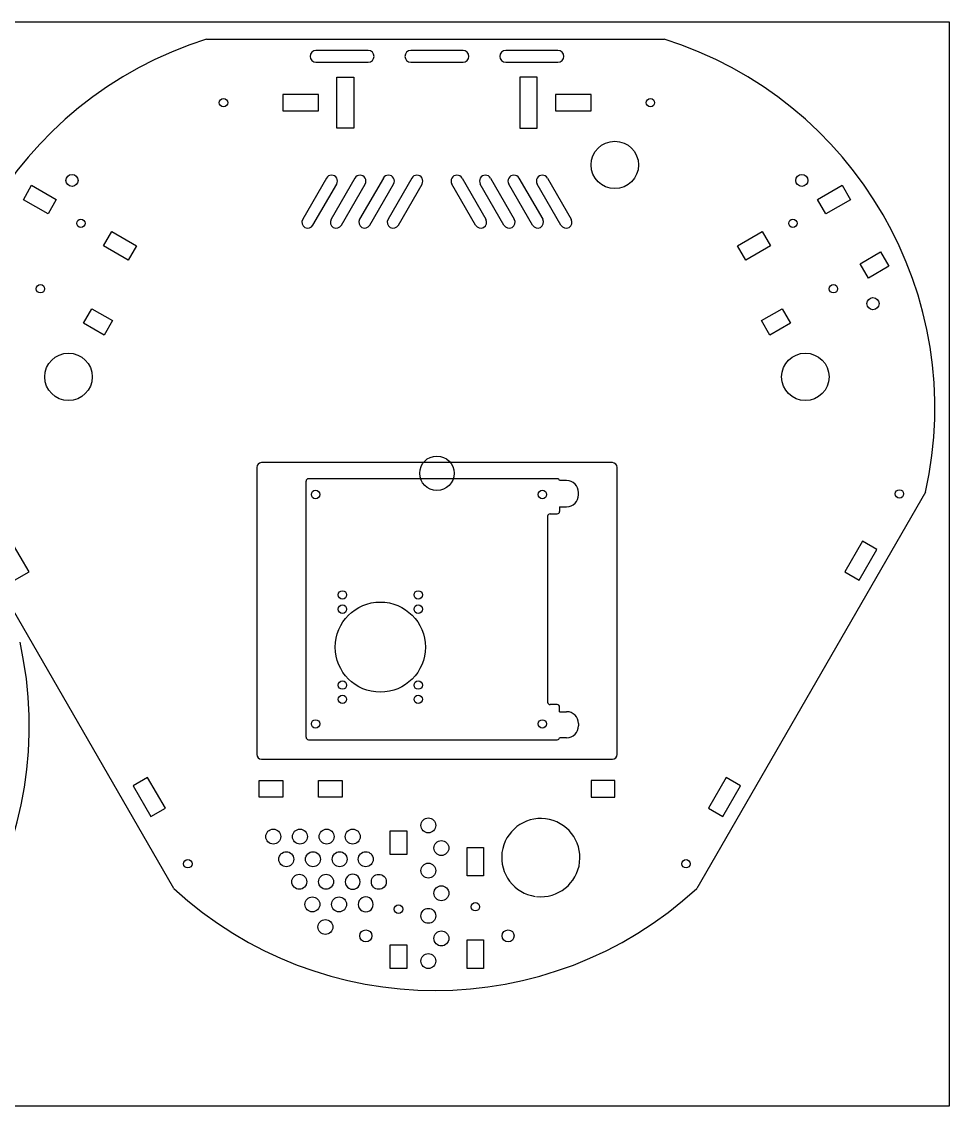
# Model space of a CAD drawing. Header units: inches. Extents: x 81 to 900, y 270 to 1898.
# Drawn here: x 508.6 to 899.7, y 610.1 to 1067.3 of the extents above; entities that cross this region are included whole.
import ezdxf

# ---------------------------------------------------------------- set-up
doc = ezdxf.new("R2010")
doc.units = ezdxf.units.IN
doc.header["$MEASUREMENT"] = 0
doc.linetypes.add('Continuous2', pattern=[0])
doc.layers.add('68351 TABLE', color=1, linetype='Continuous')

msp = doc.modelspace()

# ---------------------------------------------------------------- linework, layer by layer
at = {"layer": '68351 TABLE', "color": 2, "linetype": 'Continuous2', "lineweight": -3, "true_color": 0xffff00}
for p, q in [((86.91, 1067.26), (899.71, 1067.26)), ((899.71, 1067.26), (899.71, 610.06)), ((899.71, 610.06), (86.91, 610.06))]:
    msp.add_line(p, q, dxfattribs=at)
at = {"layer": '68351 TABLE', "color": 1, "linetype": 'Continuous2', "lineweight": -3, "true_color": 0xff0000}
for p, q in [((586.45, 1059.88), (779.47, 1059.88)), ((628.51, 765.6), (628.51, 873.6)), ((734.37, 874.6), (629.51, 874.6)), ((738.35, 873.8), (735.35, 873.8)), ((572.73, 701.8), (476.22, 868.95)), ((743.35, 867.8), (743.35, 868.8)), ((889.69, 868.95), (793.19, 701.8)), ((731.35, 859.8), (734.35, 859.8)), ((735.35, 862.8), (738.35, 862.8)), ((735.35, 862.8), (735.35, 860.8)), ((730.35, 858.8), (730.35, 780.4)), ((734.35, 779.4), (731.35, 779.4)), ((735.35, 776.4), (735.35, 778.4)), ((735.35, 776.4), (738.35, 776.4)), ((743.35, 771.4), (743.35, 770.4)), ((629.51, 764.6), (734.37, 764.6)), ((738.35, 765.4), (735.35, 765.4))]:
    msp.add_line(p, q, dxfattribs=at)
at = {"layer": '68351 TABLE', "color": 5, "linetype": 'Continuous2', "lineweight": -3, "true_color": 0x0000ff}
for p, q in [((654.66, 1055.15), (632.66, 1055.15)), ((694.66, 1055.15), (672.66, 1055.15)), ((734.66, 1055.15), (712.66, 1055.15)), ((632.66, 1050.15), (654.66, 1050.15)), ((672.66, 1050.15), (694.66, 1050.15)), ((712.66, 1050.15), (734.66, 1050.15)), ((641.46, 1022.42), (641.46, 1043.82)), ((641.46, 1043.82), (648.66, 1043.82)), ((648.66, 1043.82), (648.66, 1022.42)), ((725.86, 1043.82), (718.66, 1043.82)), ((718.66, 1043.82), (718.66, 1022.42)), ((725.86, 1022.42), (725.86, 1043.82)), ((618.66, 1036.62), (618.66, 1029.62)), ((633.66, 1036.62), (618.66, 1036.62)), ((633.66, 1029.62), (633.66, 1036.62)), ((748.66, 1036.62), (733.66, 1036.62)), ((733.66, 1036.62), (733.66, 1029.62)), ((748.66, 1029.62), (748.66, 1036.62)), ((618.66, 1029.62), (633.66, 1029.62)), ((733.66, 1029.62), (748.66, 1029.62)), ((648.66, 1022.42), (641.46, 1022.42)), ((718.66, 1022.42), (725.86, 1022.42)), ((637.06, 1001.3), (627.06, 983.98)), ((649.06, 1001.3), (639.06, 983.98)), ((661.06, 1001.3), (651.06, 983.98)), ((673.06, 1001.3), (663.06, 983.98)), ((694.26, 1001.3), (704.26, 983.98)), ((706.26, 1001.3), (716.26, 983.98)), ((718.26, 1001.3), (728.26, 983.98)), ((730.26, 1001.3), (740.26, 983.98)), ((509.27, 992.22), (512.77, 998.29)), ((512.77, 998.29), (523.16, 992.29)), ((631.39, 981.48), (641.39, 998.8)), ((643.39, 981.48), (653.39, 998.8)), ((655.39, 981.48), (665.39, 998.8)), ((667.39, 981.48), (677.39, 998.8)), ((699.93, 981.48), (689.93, 998.8)), ((711.93, 981.48), (701.93, 998.8)), ((723.93, 981.48), (713.93, 998.8)), ((735.93, 981.48), (725.93, 998.8)), ((844.16, 992.29), (854.55, 998.29)), ((854.55, 998.29), (858.05, 992.22)), ((519.66, 986.22), (509.27, 992.22)), ((523.16, 992.29), (519.66, 986.22)), ((847.66, 986.22), (844.16, 992.29)), ((858.05, 992.22), (847.66, 986.22)), ((543.04, 972.72), (546.54, 978.79)), ((546.54, 978.79), (556.94, 972.79)), ((810.38, 972.79), (820.77, 978.79)), ((820.77, 978.79), (824.27, 972.72)), ((553.44, 966.72), (543.04, 972.72)), ((556.94, 972.79), (553.44, 966.72)), ((813.88, 966.72), (810.38, 972.79)), ((824.27, 972.72), (813.88, 966.72)), ((862.09, 965.23), (870.75, 970.23)), ((870.75, 970.23), (874.25, 964.17)), ((865.59, 959.17), (862.09, 965.23)), ((874.25, 964.17), (865.59, 959.17)), ((534.64, 940.17), (538.14, 946.23)), ((538.14, 946.23), (546.8, 941.23)), ((820.52, 941.23), (829.18, 946.23)), ((829.18, 946.23), (832.68, 940.17)), ((543.3, 935.17), (534.64, 940.17)), ((546.8, 941.23), (543.3, 935.17)), ((824.02, 935.17), (820.52, 941.23)), ((832.68, 940.17), (824.02, 935.17)), ((607.66, 879.38), (607.66, 758.38)), ((757.66, 881.38), (609.66, 881.38)), ((759.66, 758.38), (759.66, 879.38)), ((511.66, 835.31), (504.16, 848.3)), ((863.16, 848.3), (855.66, 835.31)), ((869.22, 844.8), (863.16, 848.3)), ((861.72, 831.81), (869.22, 844.8)), ((505.59, 831.81), (511.66, 835.31)), ((855.66, 835.31), (861.72, 831.81)), ((609.66, 756.38), (757.66, 756.38)), ((561.66, 748.7), (555.59, 745.2)), ((569.16, 735.71), (561.66, 748.7)), ((608.66, 747.38), (618.66, 747.38)), ((608.66, 740.38), (608.66, 747.38)), ((618.66, 747.38), (618.66, 740.38)), ((633.66, 747.38), (643.66, 747.38)), ((633.66, 740.38), (633.66, 747.38)), ((643.66, 747.38), (643.66, 740.38)), ((758.66, 747.38), (748.66, 747.38)), ((748.66, 747.38), (748.66, 740.38)), ((758.66, 740.38), (758.66, 747.38)), ((805.66, 748.7), (798.16, 735.71)), ((811.72, 745.2), (805.66, 748.7)), ((555.59, 745.2), (563.09, 732.21)), ((804.22, 732.21), (811.72, 745.2)), ((618.66, 740.38), (608.66, 740.38)), ((643.66, 740.38), (633.66, 740.38)), ((748.66, 740.38), (758.66, 740.38)), ((563.09, 732.21), (569.16, 735.71)), ((798.16, 735.71), (804.22, 732.21)), ((663.96, 726.18), (670.96, 726.18)), ((663.96, 716.18), (663.96, 726.18)), ((670.96, 726.18), (670.96, 716.18)), ((696.36, 719.18), (703.36, 719.18)), ((696.36, 707.18), (696.36, 719.18)), ((703.36, 719.18), (703.36, 707.18)), ((670.96, 716.18), (663.96, 716.18)), ((703.36, 707.18), (696.36, 707.18)), ((663.96, 678.18), (670.96, 678.18)), ((663.96, 668.18), (663.96, 678.18)), ((670.96, 678.18), (670.96, 668.18)), ((696.36, 680.18), (703.36, 680.18)), ((696.36, 668.18), (696.36, 680.18)), ((703.36, 680.18), (703.36, 668.18)), ((670.96, 668.18), (663.96, 668.18)), ((703.36, 668.18), (696.36, 668.18))]:
    msp.add_line(p, q, dxfattribs=at)
for centre, radius in [((593.66, 1033.12), 1.78), ((773.66, 1033.12), 1.77), ((758.66, 1006.88), 10), ((529.78, 1000.36), 2.55), ((837.53, 1000.36), 2.55), ((533.54, 982.26), 1.77), ((833.78, 982.26), 1.78), ((516.47, 954.7), 1.77), ((850.85, 954.7), 1.77), ((867.53, 948.4), 2.55), ((528.3, 917.53), 10), ((839.02, 917.53), 10), ((632.51, 867.95), 1.78), ((728.11, 867.95), 1.78), ((878.69, 868.2), 1.77), ((643.79, 825.61), 1.77), ((675.79, 825.61), 1.77), ((659.79, 803.61), 19), ((643.79, 819.61), 1.77), ((675.79, 819.61), 1.77), ((643.79, 787.61), 1.78), ((675.79, 787.61), 1.77), ((643.79, 781.61), 1.77), ((675.79, 781.61), 1.77), ((632.51, 771.25), 1.77), ((728.11, 771.25), 1.77), ((680.03, 728.46), 3.15), ((614.63, 723.75), 3.15), ((625.89, 723.75), 3.15), ((637.15, 723.75), 3.15), ((648.15, 723.75), 3.15), ((685.53, 718.93), 3.15), ((578.63, 712.31), 1.77), ((620.13, 714.22), 3.15), ((631.39, 714.22), 3.15), ((642.65, 714.22), 3.15), ((653.65, 714.22), 3.15), ((788.69, 712.31), 1.77), ((680.03, 709.4), 3.15), ((625.63, 704.7), 3.15), ((636.89, 704.7), 3.15), ((659.15, 704.69), 3.15), ((685.53, 699.87), 3.15), ((631.13, 695.17), 3.15), ((642.39, 695.17), 3.15), ((667.46, 693.18), 1.78), ((699.86, 694.18), 1.78), ((680.03, 690.34), 3.15), ((636.63, 685.64), 3.15), ((653.66, 681.88), 2.55), ((685.53, 680.81), 3.15), ((713.66, 681.88), 2.55), ((680.03, 671.28), 3.15)]:
    msp.add_circle(centre, radius, dxfattribs=at)
at = {"layer": '68351 TABLE', "color": 2, "linetype": 'Continuous2', "lineweight": -3, "true_color": 0xffff00}
msp.add_circle((683.66, 876.88), 7.28, dxfattribs=at)
at = {"layer": '68351 TABLE', "color": 1, "linetype": 'Continuous2', "lineweight": -3, "true_color": 0xff0000}
for centre, radius, start, end in [((635.33, 904.38), 163, 107.4483, 192.5517), ((730.59, 904.38), 163, 347.4483, 72.5517), ((629.51, 873.6), 1, 90, 180), ((734.37, 873.6), 1, 11.537, 90), ((738.35, 868.8), 5, 0, 90), ((738.35, 867.8), 5, 270, 0), ((731.35, 858.8), 1, 90, 180), ((734.35, 860.8), 1, 270, 0), ((348.75, 770.27), 163, 287.4483, 12.5517), ((731.35, 780.4), 1, 180, 270), ((734.35, 778.4), 1, 360, 90), ((738.35, 771.4), 5, 0, 90), ((738.35, 770.4), 5, 270, 360), ((629.51, 765.6), 1, 180, 270), ((734.37, 765.6), 1, 270, 348.463), ((682.96, 821.88), 163, 227.4483, 312.5517)]:
    msp.add_arc(centre, radius, start, end, dxfattribs=at)
at = {"layer": '68351 TABLE', "color": 5, "linetype": 'Continuous2', "lineweight": -3, "true_color": 0x0000ff}
for centre, radius, start, end in [((632.66, 1052.65), 2.5, 90, 270), ((654.66, 1052.65), 2.5, 270, 90), ((672.66, 1052.65), 2.5, 90, 270), ((694.66, 1052.65), 2.5, 270, 90), ((712.66, 1052.65), 2.5, 90, 270), ((734.66, 1052.65), 2.5, 270, 90), ((639.22, 1000.05), 2.5, 330, 150), ((651.22, 1000.05), 2.5, 330, 150), ((663.22, 1000.05), 2.5, 330, 150), ((675.22, 1000.05), 2.5, 330, 150), ((692.1, 1000.05), 2.5, 30, 210), ((704.1, 1000.05), 2.5, 30, 210), ((716.1, 1000.05), 2.5, 30, 210), ((728.1, 1000.05), 2.5, 30, 210), ((629.22, 982.73), 2.5, 150, 330), ((641.22, 982.73), 2.5, 150, 330), ((653.22, 982.73), 2.5, 150, 330), ((665.22, 982.73), 2.5, 150, 330), ((702.1, 982.73), 2.5, 210, 30), ((714.1, 982.73), 2.5, 210, 30), ((726.1, 982.73), 2.5, 210, 30), ((738.1, 982.73), 2.5, 210, 30), ((609.66, 879.38), 2, 90, 180), ((757.66, 879.38), 2, 360, 90), ((609.66, 758.38), 2, 180, 270), ((757.66, 758.38), 2, 270, 360), ((727.45, 714.88), 16.5, 263.9164, 261.9628), ((648.15, 704.7), 3.15, 359.9323, 180.0677), ((648.15, 704.69), 3.15, 179.9323, 0.0677), ((653.65, 695.17), 3.15, 359.8985, 180.1015), ((653.65, 695.16), 3.15, 179.8985, 0.1015)]:
    msp.add_arc(centre, radius, start, end, dxfattribs=at)

doc.saveas('drawing.dxf')
